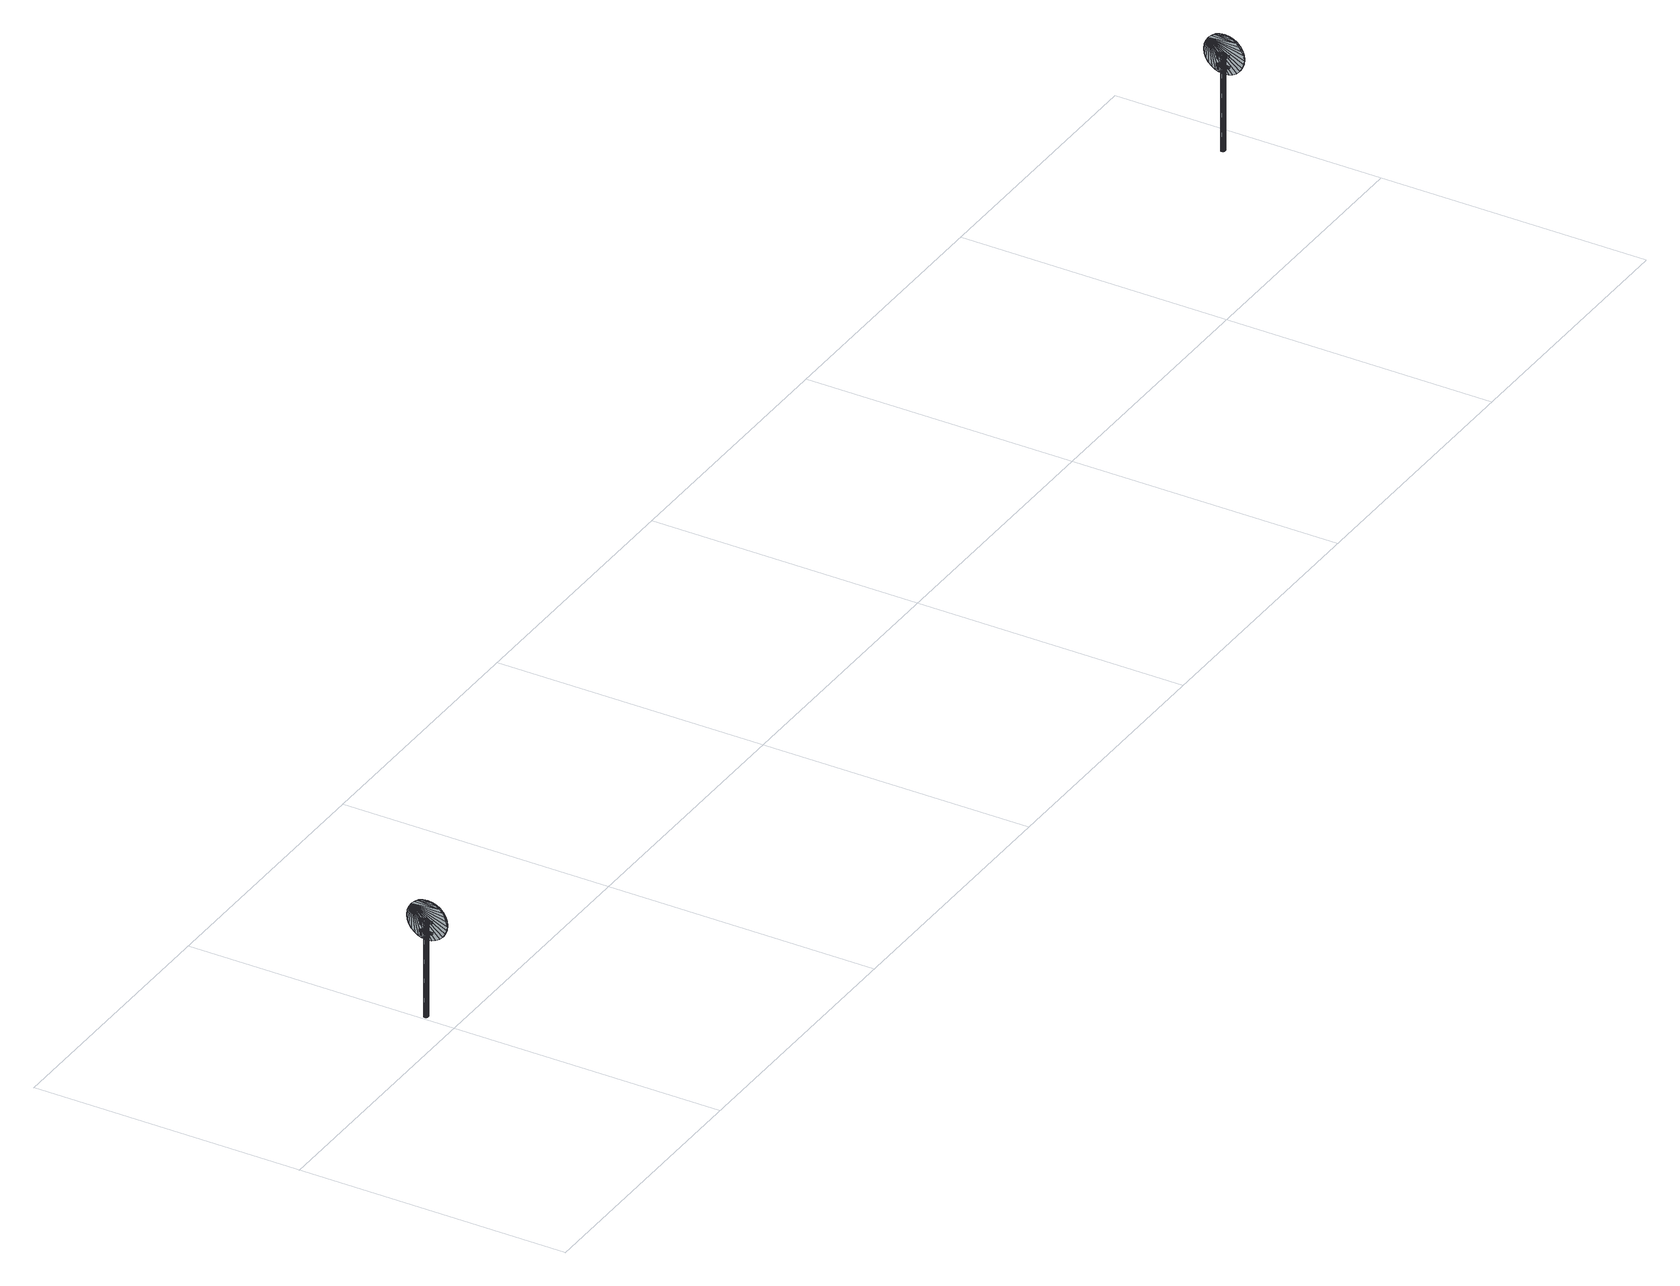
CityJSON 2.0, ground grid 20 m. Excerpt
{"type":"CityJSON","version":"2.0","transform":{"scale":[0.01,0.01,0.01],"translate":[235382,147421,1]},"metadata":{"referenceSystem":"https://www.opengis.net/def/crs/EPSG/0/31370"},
"CityObjects":{
"object1":{"type":"GenericCityObject","attributes":{"cluster":67,"mean_distance_to_centroid":0.0641,"new_centroid_x":235381.95,"new_centroid_y":147422.71,"mean_distance_to_camera":8.84,"H1":0,"H2":0,"Z_final":111.17,"cluster2":-1,"proj_x":235376.23,"proj_y":147419.39,"id_line":25244,"bearing_l":149.86,"distance":6.61,"orientation":"left","G_obj":329.86},"geometry":[{"type":"MultiSurface","lod":"2","boundaries":[[[0,1,2]],[[2,1,3]],[[3,1,4]],[[4,1,5]],[[5,1,6]],[[1,7,6]],[[1,8,7]],[[1,9,8]],[[1,10,9]],[[1,11,10]],[[1,12,11]],[[1,13,12]],[[1,14,13]],[[15,14,1]],[[16,15,1]],[[17,16,1]],[[18,17,1]],[[0,18,1]],[[19,20,0]],[[19,0,2]],[[21,19,2]],[[21,2,3]],[[21,3,22]],[[22,3,4]],[[22,4,23]],[[23,4,5]],[[23,5,24]],[[24,5,6]],[[24,6,25]],[[25,6,7]],[[25,7,26]],[[26,7,8]],[[26,8,27]],[[8,9,27]],[[27,9,28]],[[9,10,28]],[[10,29,28]],[[10,11,29]],[[11,30,29]],[[11,12,30]],[[30,12,31]],[[31,12,13]],[[31,13,32]],[[32,13,14]],[[32,14,33]],[[33,14,15]],[[33,15,34]],[[34,15,16]],[[34,16,35]],[[35,16,17]],[[36,35,17]],[[18,36,17]],[[20,36,18]],[[20,18,0]],[[37,38,20]],[[37,20,19]],[[39,37,19]],[[21,39,19]],[[39,21,40]],[[40,21,22]],[[40,22,41]],[[41,22,23]],[[41,23,42]],[[42,23,24]],[[42,24,43]],[[43,24,25]],[[43,25,44]],[[44,25,26]],[[26,45,44]],[[26,27,45]],[[27,46,45]],[[27,28,46]],[[28,47,46]],[[28,29,47]],[[47,29,48]],[[29,30,48]],[[48,30,49]],[[49,30,31]],[[49,31,50]],[[50,31,32]],[[50,32,51]],[[51,32,33]],[[51,33,52]],[[52,33,34]],[[52,34,53]],[[53,34,35]],[[54,53,35]],[[54,35,36]],[[38,54,36]],[[38,36,20]],[[55,56,38]],[[55,38,37]],[[57,55,37]],[[57,37,39]],[[57,39,58]],[[58,39,40]],[[58,40,59]],[[59,40,41]],[[59,41,60]],[[60,41,42]],[[60,42,61]],[[61,42,43]],[[61,43,62]],[[62,43,44]],[[44,63,62]],[[44,45,63]],[[45,64,63]],[[45,46,64]],[[46,65,64]],[[46,47,65]],[[47,66,65]],[[47,48,66]],[[66,48,67]],[[67,48,49]],[[67,49,68]],[[68,49,50]],[[68,50,69]],[[69,50,51]],[[69,51,70]],[[70,51,52]],[[70,52,71]],[[71,52,53]],[[72,71,53]],[[72,53,54]],[[56,72,54]],[[56,54,38]],[[73,74,56]],[[73,56,55]],[[75,73,55]],[[75,55,57]],[[75,57,76]],[[76,57,58]],[[76,58,77]],[[77,58,59]],[[77,59,78]],[[78,59,60]],[[78,60,79]],[[79,60,61]],[[79,61,80]],[[80,61,62]],[[62,81,80]],[[62,63,81]],[[63,82,81]],[[63,64,82]],[[64,83,82]],[[64,65,83]],[[65,84,83]],[[65,66,84]],[[84,66,85]],[[85,66,67]],[[85,67,86]],[[86,67,68]],[[86,68,87]],[[87,68,69]],[[87,69,88]],[[88,69,70]],[[88,70,89]],[[89,70,71]],[[90,89,71]],[[90,71,72]],[[74,90,72]],[[74,72,56]],[[91,92,74]],[[91,74,73]],[[93,91,73]],[[93,73,75]],[[93,75,94]],[[94,75,76]],[[94,76,95]],[[95,76,77]],[[95,77,96]],[[96,77,78]],[[96,78,97]],[[97,78,79]],[[97,79,98]],[[98,79,80]],[[80,99,98]],[[80,81,99]],[[81,100,99]],[[81,82,100]],[[82,101,100]],[[82,83,101]],[[83,102,101]],[[83,84,102]],[[102,84,103]],[[103,84,85]],[[103,85,104]],[[104,85,86]],[[104,86,105]],[[105,86,87]],[[105,87,106]],[[106,87,88]],[[106,88,107]],[[107,88,89]],[[108,107,89]],[[108,89,90]],[[92,108,90]],[[92,90,74]],[[92,91,109]],[[91,93,109]],[[93,94,109]],[[94,95,109]],[[95,96,109]],[[109,96,97]],[[109,97,98]],[[109,98,99]],[[109,99,100]],[[109,100,101]],[[109,101,102]],[[109,102,103]],[[109,103,104]],[[105,109,104]],[[106,109,105]],[[107,109,106]],[[108,109,107]],[[92,109,108]],[[110,111,112]],[[113,112,114]],[[115,112,113]],[[116,112,115]],[[117,112,116]],[[118,112,117]],[[119,112,118]],[[120,112,119]],[[121,112,120]],[[122,112,121]],[[122,123,112]],[[123,110,112]],[[111,124,112]],[[124,125,112]],[[125,126,112]],[[126,127,112]],[[127,128,112]],[[128,129,112]],[[129,130,112]],[[130,131,112]],[[112,131,132]],[[131,133,132]],[[131,134,133]],[[133,134,135]],[[133,135,136]],[[135,137,136]],[[133,136,138]],[[136,139,138]],[[136,137,139]],[[137,140,139]],[[137,135,140]],[[135,141,140]],[[135,134,141]],[[134,142,141]],[[134,131,142]],[[131,143,142]],[[131,130,143]],[[143,130,144]],[[144,130,129]],[[144,129,145]],[[145,129,128]],[[145,128,146]],[[146,127,147]],[[147,127,126]],[[147,126,148]],[[148,126,125]],[[148,125,149]],[[149,125,124]],[[150,149,124]],[[150,124,111]],[[151,150,111]],[[151,111,110]],[[152,151,110]],[[152,110,123]],[[146,128,127]],[[153,123,122]],[[154,153,122]],[[154,122,121]],[[155,154,121]],[[155,121,120]],[[156,155,120]],[[156,120,119]],[[157,156,119]],[[157,119,118]],[[157,118,158]],[[158,118,117]],[[158,117,159]],[[153,152,123]],[[159,117,116]],[[159,116,160]],[[160,116,115]],[[160,115,161]],[[161,115,113]],[[161,113,162]],[[162,113,114]],[[162,114,163]],[[163,114,112]],[[163,112,164]],[[164,112,132]],[[132,165,164]],[[132,133,165]],[[133,138,165]],[[138,139,140]],[[161,162,163]],[[160,161,163]],[[159,160,163]],[[158,159,163]],[[157,158,163]],[[156,157,163]],[[155,156,163]],[[154,155,163]],[[153,154,163]],[[153,163,152]],[[152,163,151]],[[151,163,150]],[[150,163,149]],[[149,163,148]],[[148,163,147]],[[147,163,146]],[[146,163,145]],[[145,163,144]],[[144,163,143]],[[143,163,142]],[[163,164,142]],[[142,164,165]],[[142,165,141]],[[165,140,141]],[[165,138,140]],[[166,167,168]],[[168,167,169]],[[170,168,169]],[[170,169,171]],[[170,171,172]],[[172,171,173]],[[172,173,174]],[[174,173,175]],[[174,175,176]],[[176,175,177]],[[176,177,178]],[[178,177,179]],[[178,179,180]],[[180,179,181]],[[180,181,182]],[[182,181,183]],[[182,183,184]],[[184,183,185]],[[184,185,186]],[[186,185,187]],[[186,187,188]],[[188,187,189]],[[188,189,190]],[[190,189,191]],[[192,190,191]],[[192,191,193]],[[194,192,193]],[[194,193,195]],[[196,194,195]],[[196,195,197]],[[198,196,197]],[[198,197,199]],[[200,198,199]],[[200,199,201]],[[202,200,201]],[[202,201,203]],[[204,202,203]],[[204,203,205]],[[206,204,205]],[[206,205,207]],[[208,206,207]],[[208,207,209]],[[210,208,209]],[[210,209,211]],[[212,210,211]],[[212,211,213]],[[214,212,213]],[[214,213,215]],[[216,214,215]],[[216,215,217]],[[216,217,218]],[[218,217,219]],[[218,219,220]],[[220,219,221]],[[220,221,222]],[[222,221,223]],[[222,223,224]],[[224,223,225]],[[224,225,226]],[[226,225,227]],[[226,227,228]],[[228,227,229]],[[228,229,230]],[[230,229,231]],[[230,231,232]],[[232,231,233]],[[232,233,234]],[[234,233,235]],[[234,235,236]],[[236,235,237]],[[238,236,237]],[[238,237,239]],[[238,239,240]],[[240,239,241]],[[241,242,240]],[[241,243,242]],[[242,243,244]],[[244,243,245]],[[244,245,246]],[[246,245,247]],[[246,247,248]],[[248,247,249]],[[248,249,250]],[[250,249,251]],[[250,251,252]],[[252,251,253]],[[252,253,254]],[[254,253,255]],[[254,255,256]],[[256,255,257]],[[256,257,258]],[[258,257,259]],[[258,259,260]],[[260,259,261]],[[260,261,262]],[[262,261,263]],[[262,263,264]],[[264,263,265]],[[264,265,266]],[[266,265,267]],[[267,268,266]],[[267,269,268]],[[269,270,268]],[[269,271,270]],[[271,272,270]],[[271,273,272]],[[273,274,272]],[[273,275,274]],[[275,276,274]],[[275,277,276]],[[277,278,276]],[[277,279,278]],[[279,280,278]],[[279,281,280]],[[281,282,280]],[[281,283,282]],[[283,284,282]],[[283,285,284]],[[285,286,284]],[[285,287,286]],[[287,288,286]],[[287,289,288]],[[288,289,290]],[[290,289,291]],[[290,291,292]],[[292,291,293]],[[292,293,294]],[[294,293,295]],[[294,295,296]],[[296,295,297]],[[296,297,298]],[[298,297,299]],[[298,299,300]],[[300,299,301]],[[300,301,302]],[[302,301,303]],[[302,303,304]],[[304,303,305]],[[304,305,306]],[[306,305,307]],[[306,307,308]],[[308,307,309]],[[308,309,310]],[[310,309,311]],[[311,166,310]],[[311,167,166]],[[169,167,311]],[[169,311,171]],[[171,311,309]],[[173,171,309]],[[173,309,307]],[[175,173,307]],[[175,307,305]],[[177,175,305]],[[177,305,303]],[[179,177,303]],[[179,303,301]],[[181,179,301]],[[181,301,299]],[[183,181,299]],[[183,299,297]],[[183,297,295]],[[185,183,295]],[[185,295,293]],[[187,185,293]],[[187,293,291]],[[189,187,291]],[[189,291,289]],[[189,289,287]],[[189,287,285]],[[191,189,285]],[[191,285,283]],[[193,191,283]],[[195,193,283]],[[195,283,281]],[[197,195,281]],[[199,197,281]],[[201,199,281]],[[201,281,279]],[[203,201,279]],[[205,203,279]],[[205,279,277]],[[205,277,207]],[[207,277,209]],[[209,277,275]],[[209,275,211]],[[211,275,273]],[[211,273,213]],[[213,273,271]],[[213,271,215]],[[215,271,269]],[[215,269,217]],[[217,269,219]],[[219,269,267]],[[219,267,221]],[[221,267,265]],[[221,265,223]],[[223,265,263]],[[223,263,225]],[[225,263,261]],[[225,261,227]],[[227,261,259]],[[227,259,229]],[[229,259,257]],[[229,257,255]],[[229,255,231]],[[231,255,253]],[[231,253,233]],[[233,253,251]],[[233,251,235]],[[251,249,235]],[[235,249,247]],[[235,247,237]],[[247,245,237]],[[237,245,243]],[[237,243,239]],[[239,243,241]],[[238,240,242]],[[168,310,166]],[[170,310,168]],[[170,308,310]],[[172,308,170]],[[172,306,308]],[[174,306,172]],[[174,304,306]],[[176,304,174]],[[176,302,304]],[[178,302,176]],[[178,300,302]],[[180,300,178]],[[180,298,300]],[[182,298,180]],[[182,296,298]],[[182,294,296]],[[184,294,182]],[[184,292,294]],[[186,292,184]],[[186,290,292]],[[188,290,186]],[[188,288,290]],[[188,286,288]],[[188,284,286]],[[190,284,188]],[[190,282,284]],[[192,282,190]],[[194,282,192]],[[194,280,282]],[[196,280,194]],[[198,280,196]],[[200,280,198]],[[200,278,280]],[[202,278,200]],[[204,278,202]],[[204,276,278]],[[204,206,276]],[[206,208,276]],[[208,274,276]],[[208,210,274]],[[210,272,274]],[[210,212,272]],[[212,270,272]],[[212,214,270]],[[214,268,270]],[[214,216,268]],[[216,218,268]],[[218,266,268]],[[218,220,266]],[[220,264,266]],[[220,222,264]],[[222,262,264]],[[222,224,262]],[[224,260,262]],[[224,226,260]],[[226,258,260]],[[226,228,258]],[[228,256,258]],[[228,254,256]],[[228,230,254]],[[230,252,254]],[[230,232,252]],[[232,250,252]],[[232,234,250]],[[250,234,248]],[[234,246,248]],[[234,236,246]],[[246,236,244]],[[236,242,244]],[[236,238,242]],[[312,313,314]],[[314,313,315]],[[316,314,315]],[[316,315,317]],[[316,317,318]],[[318,317,319]],[[318,319,320]],[[320,319,321]],[[320,321,322]],[[322,321,323]],[[322,323,324]],[[324,323,325]],[[324,325,326]],[[326,325,327]],[[326,327,328]],[[328,327,329]],[[328,329,330]],[[330,329,331]],[[330,331,332]],[[332,331,333]],[[332,333,334]],[[334,333,335]],[[334,335,336]],[[336,335,337]],[[338,336,337]],[[338,337,339]],[[340,338,339]],[[340,339,341]],[[342,340,341]],[[342,341,343]],[[344,342,343]],[[344,343,345]],[[346,344,345]],[[346,345,347]],[[348,346,347]],[[348,347,349]],[[350,348,349]],[[350,349,351]],[[352,350,351]],[[352,351,353]],[[354,352,353]],[[354,353,355]],[[356,354,355]],[[356,355,357]],[[358,356,357]],[[358,357,359]],[[360,358,359]],[[360,359,361]],[[362,360,361]],[[362,361,363]],[[362,363,364]],[[364,363,365]],[[364,365,366]],[[366,365,367]],[[366,367,368]],[[368,367,369]],[[368,369,370]],[[370,369,371]],[[370,371,372]],[[372,371,373]],[[372,373,374]],[[374,373,375]],[[374,375,376]],[[376,375,377]],[[376,377,378]],[[378,377,379]],[[378,379,380]],[[380,379,381]],[[380,381,382]],[[382,381,383]],[[384,382,383]],[[384,383,385]],[[384,385,386]],[[386,385,387]],[[387,388,386]],[[387,389,388]],[[388,389,390]],[[390,389,391]],[[390,391,392]],[[392,391,393]],[[392,393,394]],[[394,393,395]],[[394,395,396]],[[396,395,397]],[[396,397,398]],[[398,397,399]],[[398,399,400]],[[400,399,401]],[[400,401,402]],[[402,401,403]],[[402,403,404]],[[404,403,405]],[[404,405,406]],[[406,405,407]],[[406,407,408]],[[408,407,409]],[[408,409,410]],[[410,409,411]],[[410,411,412]],[[412,411,413]],[[413,414,412]],[[413,415,414]],[[415,416,414]],[[415,417,416]],[[417,418,416]],[[417,419,418]],[[419,420,418]],[[419,421,420]],[[421,422,420]],[[421,423,422]],[[423,424,422]],[[423,425,424]],[[425,426,424]],[[425,427,426]],[[427,428,426]],[[427,429,428]],[[429,430,428]],[[429,431,430]],[[431,432,430]],[[431,433,432]],[[433,434,432]],[[433,435,434]],[[434,435,436]],[[436,435,437]],[[436,437,438]],[[438,437,439]],[[438,439,440]],[[440,439,441]],[[440,441,442]],[[442,441,443]],[[442,443,444]],[[444,443,445]],[[444,445,446]],[[446,445,447]],[[446,447,448]],[[448,447,449]],[[448,449,450]],[[450,449,451]],[[450,451,452]],[[452,451,453]],[[452,453,454]],[[454,453,455]],[[454,455,456]],[[456,455,457]],[[456,457,458]],[[458,457,459]],[[459,312,458]],[[459,313,312]],[[315,313,459]],[[315,459,317]],[[317,459,457]],[[319,317,457]],[[319,457,455]],[[321,319,455]],[[321,455,453]],[[323,321,453]],[[323,453,451]],[[325,323,451]],[[325,451,449]],[[327,325,449]],[[327,449,447]],[[329,327,447]],[[329,447,445]],[[329,445,443]],[[331,329,443]],[[331,443,441]],[[333,331,441]],[[333,441,439]],[[333,439,437]],[[335,333,437]],[[335,437,435]],[[335,435,433]],[[335,433,431]],[[337,335,431]],[[337,431,429]],[[339,337,429]],[[341,339,429]],[[341,429,427]],[[343,341,427]],[[345,343,427]],[[347,345,427]],[[347,427,425]],[[349,347,425]],[[351,349,425]],[[351,425,423]],[[351,423,353]],[[353,423,355]],[[355,423,421]],[[355,421,357]],[[357,421,419]],[[357,419,359]],[[359,419,417]],[[359,417,361]],[[361,417,415]],[[361,415,363]],[[363,415,365]],[[365,415,413]],[[365,413,367]],[[367,413,411]],[[367,411,369]],[[369,411,409]],[[369,409,371]],[[371,409,407]],[[371,407,373]],[[373,407,405]],[[373,405,375]],[[375,405,403]],[[375,403,401]],[[375,401,377]],[[377,401,399]],[[377,399,379]],[[379,399,397]],[[379,397,381]],[[397,395,381]],[[381,395,393]],[[381,393,383]],[[393,391,383]],[[383,391,389]],[[383,389,385]],[[385,389,387]],[[384,386,388]],[[314,458,312]],[[316,458,314]],[[316,456,458]],[[318,456,316]],[[318,454,456]],[[320,454,318]],[[320,452,454]],[[322,452,320]],[[322,450,452]],[[324,450,322]],[[324,448,450]],[[326,448,324]],[[326,446,448]],[[328,446,326]],[[328,444,446]],[[328,442,444]],[[330,442,328]],[[330,440,442]],[[332,440,330]],[[332,438,440]],[[332,436,438]],[[334,436,332]],[[334,434,436]],[[334,432,434]],[[334,430,432]],[[336,430,334]],[[336,428,430]],[[338,428,336]],[[340,428,338]],[[340,426,428]],[[342,426,340]],[[344,426,342]],[[346,426,344]],[[346,424,426]],[[348,424,346]],[[350,424,348]],[[350,422,424]],[[350,352,422]],[[352,354,422]],[[354,420,422]],[[354,356,420]],[[356,418,420]],[[356,358,418]],[[358,416,418]],[[358,360,416]],[[360,414,416]],[[360,362,414]],[[362,364,414]],[[364,412,414]],[[364,366,412]],[[366,410,412]],[[366,368,410]],[[368,408,410]],[[368,370,408]],[[370,406,408]],[[370,372,406]],[[372,404,406]],[[372,374,404]],[[374,402,404]],[[374,400,402]],[[374,376,400]],[[376,398,400]],[[376,378,398]],[[378,396,398]],[[378,380,396]],[[396,380,394]],[[380,392,394]],[[380,382,392]],[[392,382,390]],[[382,388,390]],[[382,384,388]]]}]},
"object2":{"type":"GenericCityObject","attributes":{"cluster":73,"mean_distance_to_centroid":0.148,"new_centroid_x":235499.34,"new_centroid_y":147430.95,"mean_distance_to_camera":6.89,"H1":0,"H2":0,"Z_final":109.83,"cluster2":-1,"proj_x":235503,"proj_y":147431.5,"id_line":52564,"bearing_l":171.56,"distance":3.69,"orientation":"right","G_obj":171.56},"geometry":[{"type":"MultiSurface","lod":"2","boundaries":[[[460,461,462]],[[462,461,463]],[[463,461,464]],[[464,461,465]],[[465,461,466]],[[461,467,466]],[[461,468,467]],[[461,469,468]],[[461,470,469]],[[461,471,470]],[[461,472,471]],[[461,473,472]],[[461,474,473]],[[475,474,461]],[[476,475,461]],[[477,476,461]],[[478,477,461]],[[460,478,461]],[[479,480,460]],[[479,460,462]],[[481,479,462]],[[481,462,463]],[[481,463,482]],[[482,463,464]],[[482,464,483]],[[483,464,465]],[[483,465,484]],[[484,465,466]],[[484,466,485]],[[485,466,467]],[[485,467,486]],[[486,467,468]],[[486,468,487]],[[468,469,487]],[[487,469,488]],[[469,470,488]],[[470,489,488]],[[470,471,489]],[[471,490,489]],[[471,472,490]],[[490,472,491]],[[491,472,473]],[[491,473,492]],[[492,473,474]],[[492,474,493]],[[493,474,475]],[[493,475,494]],[[494,475,476]],[[494,476,495]],[[495,476,477]],[[496,495,477]],[[478,496,477]],[[480,496,478]],[[480,478,460]],[[497,498,480]],[[497,480,479]],[[499,497,479]],[[481,499,479]],[[499,481,500]],[[500,481,482]],[[500,482,501]],[[501,482,483]],[[501,483,502]],[[502,483,484]],[[502,484,503]],[[503,484,485]],[[503,485,504]],[[504,485,486]],[[486,505,504]],[[486,487,505]],[[487,506,505]],[[487,488,506]],[[488,507,506]],[[488,489,507]],[[507,489,508]],[[489,490,508]],[[508,490,509]],[[509,490,491]],[[509,491,510]],[[510,491,492]],[[510,492,511]],[[511,492,493]],[[511,493,512]],[[512,493,494]],[[512,494,513]],[[513,494,495]],[[514,513,495]],[[514,495,496]],[[498,514,496]],[[498,496,480]],[[515,516,498]],[[515,498,497]],[[517,515,497]],[[517,497,499]],[[517,499,518]],[[518,499,500]],[[518,500,519]],[[519,500,501]],[[519,501,520]],[[520,501,502]],[[520,502,521]],[[521,502,503]],[[521,503,522]],[[522,503,504]],[[504,523,522]],[[504,505,523]],[[505,524,523]],[[505,506,524]],[[506,525,524]],[[506,507,525]],[[507,526,525]],[[507,508,526]],[[526,508,527]],[[527,508,509]],[[527,509,528]],[[528,509,510]],[[528,510,529]],[[529,510,511]],[[529,511,530]],[[530,511,512]],[[530,512,531]],[[531,512,513]],[[532,531,513]],[[532,513,514]],[[516,532,514]],[[516,514,498]],[[533,534,516]],[[533,516,515]],[[535,533,515]],[[535,515,517]],[[535,517,536]],[[536,517,518]],[[536,518,537]],[[537,518,519]],[[537,519,538]],[[538,519,520]],[[538,520,539]],[[539,520,521]],[[539,521,540]],[[540,521,522]],[[522,541,540]],[[522,523,541]],[[523,542,541]],[[523,524,542]],[[524,543,542]],[[524,525,543]],[[525,544,543]],[[525,526,544]],[[544,526,545]],[[545,526,527]],[[545,527,546]],[[546,527,528]],[[546,528,547]],[[547,528,529]],[[547,529,548]],[[548,529,530]],[[548,530,549]],[[549,530,531]],[[550,549,531]],[[550,531,532]],[[534,550,532]],[[534,532,516]],[[551,552,534]],[[551,534,533]],[[553,551,533]],[[553,533,535]],[[553,535,554]],[[554,535,536]],[[554,536,555]],[[555,536,537]],[[555,537,556]],[[556,537,538]],[[556,538,557]],[[557,538,539]],[[557,539,558]],[[558,539,540]],[[540,559,558]],[[540,541,559]],[[541,560,559]],[[541,542,560]],[[542,561,560]],[[542,543,561]],[[543,562,561]],[[543,544,562]],[[562,544,563]],[[563,544,545]],[[563,545,564]],[[564,545,546]],[[564,546,565]],[[565,546,547]],[[565,547,566]],[[566,547,548]],[[566,548,567]],[[567,548,549]],[[568,567,549]],[[568,549,550]],[[552,568,550]],[[552,550,534]],[[552,551,569]],[[551,553,569]],[[553,554,569]],[[554,555,569]],[[555,556,569]],[[569,556,557]],[[569,557,558]],[[569,558,559]],[[569,559,560]],[[569,560,561]],[[569,561,562]],[[569,562,563]],[[569,563,564]],[[565,569,564]],[[566,569,565]],[[567,569,566]],[[568,569,567]],[[552,569,568]],[[570,571,572]],[[573,572,574]],[[575,572,573]],[[576,572,575]],[[577,572,576]],[[578,572,577]],[[579,572,578]],[[580,572,579]],[[581,572,580]],[[582,572,581]],[[582,583,572]],[[583,570,572]],[[571,584,572]],[[584,585,572]],[[585,586,572]],[[586,587,572]],[[587,588,572]],[[588,589,572]],[[589,590,572]],[[590,591,572]],[[572,591,592]],[[591,593,592]],[[591,594,593]],[[593,594,595]],[[593,595,596]],[[595,597,596]],[[593,596,598]],[[596,599,598]],[[596,597,599]],[[597,600,599]],[[597,595,600]],[[595,601,600]],[[595,594,601]],[[594,602,601]],[[594,591,602]],[[591,603,602]],[[591,590,603]],[[603,590,604]],[[604,590,589]],[[604,589,605]],[[605,589,588]],[[605,588,606]],[[606,587,607]],[[607,587,586]],[[607,586,608]],[[608,586,585]],[[608,585,609]],[[609,585,584]],[[610,609,584]],[[610,584,571]],[[611,610,571]],[[611,571,570]],[[612,611,570]],[[612,570,583]],[[606,588,587]],[[613,583,582]],[[614,613,582]],[[614,582,581]],[[615,614,581]],[[615,581,580]],[[616,615,580]],[[616,580,579]],[[617,616,579]],[[617,579,578]],[[617,578,618]],[[618,578,577]],[[618,577,619]],[[613,612,583]],[[619,577,576]],[[619,576,620]],[[620,576,575]],[[620,575,621]],[[621,575,573]],[[621,573,622]],[[622,573,574]],[[622,574,623]],[[623,574,572]],[[623,572,624]],[[624,572,592]],[[592,625,624]],[[592,593,625]],[[593,598,625]],[[598,599,600]],[[621,622,623]],[[620,621,623]],[[619,620,623]],[[618,619,623]],[[617,618,623]],[[616,617,623]],[[615,616,623]],[[614,615,623]],[[613,614,623]],[[613,623,612]],[[612,623,611]],[[611,623,610]],[[610,623,609]],[[609,623,608]],[[608,623,607]],[[607,623,606]],[[606,623,605]],[[605,623,604]],[[604,623,603]],[[603,623,602]],[[623,624,602]],[[602,624,625]],[[602,625,601]],[[625,600,601]],[[625,598,600]],[[626,627,628]],[[628,627,629]],[[630,628,629]],[[630,629,631]],[[630,631,632]],[[632,631,633]],[[632,633,634]],[[634,633,635]],[[634,635,636]],[[636,635,637]],[[636,637,638]],[[638,637,639]],[[638,639,640]],[[640,639,641]],[[640,641,642]],[[642,641,643]],[[642,643,644]],[[644,643,645]],[[644,645,646]],[[646,645,647]],[[646,647,648]],[[648,647,649]],[[648,649,650]],[[650,649,651]],[[652,650,651]],[[652,651,653]],[[654,652,653]],[[654,653,655]],[[656,654,655]],[[656,655,657]],[[658,656,657]],[[658,657,659]],[[660,658,659]],[[660,659,661]],[[662,660,661]],[[662,661,663]],[[664,662,663]],[[664,663,665]],[[666,664,665]],[[666,665,667]],[[668,666,667]],[[668,667,669]],[[670,668,669]],[[670,669,671]],[[672,670,671]],[[672,671,673]],[[674,672,673]],[[674,673,675]],[[676,674,675]],[[676,675,677]],[[676,677,678]],[[678,677,679]],[[678,679,680]],[[680,679,681]],[[680,681,682]],[[682,681,683]],[[682,683,684]],[[684,683,685]],[[684,685,686]],[[686,685,687]],[[686,687,688]],[[688,687,689]],[[688,689,690]],[[690,689,691]],[[690,691,692]],[[692,691,693]],[[692,693,694]],[[694,693,695]],[[694,695,696]],[[696,695,697]],[[698,696,697]],[[698,697,699]],[[698,699,700]],[[700,699,701]],[[701,702,700]],[[701,703,702]],[[702,703,704]],[[704,703,705]],[[704,705,706]],[[706,705,707]],[[706,707,708]],[[708,707,709]],[[708,709,710]],[[710,709,711]],[[710,711,712]],[[712,711,713]],[[712,713,714]],[[714,713,715]],[[714,715,716]],[[716,715,717]],[[716,717,718]],[[718,717,719]],[[718,719,720]],[[720,719,721]],[[720,721,722]],[[722,721,723]],[[722,723,724]],[[724,723,725]],[[724,725,726]],[[726,725,727]],[[727,728,726]],[[727,729,728]],[[729,730,728]],[[729,731,730]],[[731,732,730]],[[731,733,732]],[[733,734,732]],[[733,735,734]],[[735,736,734]],[[735,737,736]],[[737,738,736]],[[737,739,738]],[[739,740,738]],[[739,741,740]],[[741,742,740]],[[741,743,742]],[[743,744,742]],[[743,745,744]],[[745,746,744]],[[745,747,746]],[[747,748,746]],[[747,749,748]],[[748,749,750]],[[750,749,751]],[[750,751,752]],[[752,751,753]],[[752,753,754]],[[754,753,755]],[[754,755,756]],[[756,755,757]],[[756,757,758]],[[758,757,759]],[[758,759,760]],[[760,759,761]],[[760,761,762]],[[762,761,763]],[[762,763,764]],[[764,763,765]],[[764,765,766]],[[766,765,767]],[[766,767,768]],[[768,767,769]],[[768,769,770]],[[770,769,771]],[[770,771,772]],[[772,771,773]],[[773,626,772]],[[773,627,626]],[[629,627,773]],[[629,773,631]],[[631,773,771]],[[633,631,771]],[[633,771,769]],[[635,633,769]],[[635,769,767]],[[637,635,767]],[[637,767,765]],[[639,637,765]],[[639,765,763]],[[641,639,763]],[[641,763,761]],[[643,641,761]],[[643,761,759]],[[643,759,757]],[[645,643,757]],[[645,757,755]],[[647,645,755]],[[647,755,753]],[[647,753,751]],[[649,647,751]],[[649,751,749]],[[649,749,747]],[[649,747,745]],[[651,649,745]],[[651,745,743]],[[653,651,743]],[[655,653,743]],[[655,743,741]],[[657,655,741]],[[659,657,741]],[[661,659,741]],[[661,741,739]],[[663,661,739]],[[665,663,739]],[[665,739,737]],[[665,737,667]],[[667,737,669]],[[669,737,735]],[[669,735,671]],[[671,735,733]],[[671,733,673]],[[673,733,731]],[[673,731,675]],[[675,731,729]],[[675,729,677]],[[677,729,679]],[[679,729,727]],[[679,727,681]],[[681,727,725]],[[681,725,683]],[[683,725,723]],[[683,723,685]],[[685,723,721]],[[685,721,687]],[[687,721,719]],[[687,719,689]],[[689,719,717]],[[689,717,715]],[[689,715,691]],[[691,715,713]],[[691,713,693]],[[693,713,711]],[[693,711,695]],[[711,709,695]],[[695,709,707]],[[695,707,697]],[[707,705,697]],[[697,705,703]],[[697,703,699]],[[699,703,701]],[[698,700,702]],[[628,772,626]],[[630,772,628]],[[630,770,772]],[[632,770,630]],[[632,768,770]],[[634,768,632]],[[634,766,768]],[[636,766,634]],[[636,764,766]],[[638,764,636]],[[638,762,764]],[[640,762,638]],[[640,760,762]],[[642,760,640]],[[642,758,760]],[[642,756,758]],[[644,756,642]],[[644,754,756]],[[646,754,644]],[[646,752,754]],[[646,750,752]],[[648,750,646]],[[648,748,750]],[[648,746,748]],[[648,744,746]],[[650,744,648]],[[650,742,744]],[[652,742,650]],[[654,742,652]],[[654,740,742]],[[656,740,654]],[[658,740,656]],[[660,740,658]],[[660,738,740]],[[662,738,660]],[[664,738,662]],[[664,736,738]],[[664,666,736]],[[666,668,736]],[[668,734,736]],[[668,670,734]],[[670,732,734]],[[670,672,732]],[[672,730,732]],[[672,674,730]],[[674,728,730]],[[674,676,728]],[[676,678,728]],[[678,726,728]],[[678,680,726]],[[680,724,726]],[[680,682,724]],[[682,722,724]],[[682,684,722]],[[684,720,722]],[[684,686,720]],[[686,718,720]],[[686,688,718]],[[688,716,718]],[[688,714,716]],[[688,690,714]],[[690,712,714]],[[690,692,712]],[[692,710,712]],[[692,694,710]],[[710,694,708]],[[694,706,708]],[[694,696,706]],[[706,696,704]],[[696,702,704]],[[696,698,702]],[[774,775,776]],[[776,775,777]],[[778,776,777]],[[778,777,779]],[[778,779,780]],[[780,779,781]],[[780,781,782]],[[782,781,783]],[[782,783,784]],[[784,783,785]],[[784,785,786]],[[786,785,787]],[[786,787,788]],[[788,787,789]],[[788,789,790]],[[790,789,791]],[[790,791,792]],[[792,791,793]],[[792,793,794]],[[794,793,795]],[[794,795,796]],[[796,795,797]],[[796,797,798]],[[798,797,799]],[[800,798,799]],[[800,799,801]],[[802,800,801]],[[802,801,803]],[[804,802,803]],[[804,803,805]],[[806,804,805]],[[806,805,807]],[[808,806,807]],[[808,807,809]],[[810,808,809]],[[810,809,811]],[[812,810,811]],[[812,811,813]],[[814,812,813]],[[814,813,815]],[[816,814,815]],[[816,815,817]],[[818,816,817]],[[818,817,819]],[[820,818,819]],[[820,819,821]],[[822,820,821]],[[822,821,823]],[[824,822,823]],[[824,823,825]],[[824,825,826]],[[826,825,827]],[[826,827,828]],[[828,827,829]],[[828,829,830]],[[830,829,831]],[[830,831,832]],[[832,831,833]],[[832,833,834]],[[834,833,835]],[[834,835,836]],[[836,835,837]],[[836,837,838]],[[838,837,839]],[[838,839,840]],[[840,839,841]],[[840,841,842]],[[842,841,843]],[[842,843,844]],[[844,843,845]],[[846,844,845]],[[846,845,847]],[[846,847,848]],[[848,847,849]],[[849,850,848]],[[849,851,850]],[[850,851,852]],[[852,851,853]],[[852,853,854]],[[854,853,855]],[[854,855,856]],[[856,855,857]],[[856,857,858]],[[858,857,859]],[[858,859,860]],[[860,859,861]],[[860,861,862]],[[862,861,863]],[[862,863,864]],[[864,863,865]],[[864,865,866]],[[866,865,867]],[[866,867,868]],[[868,867,869]],[[868,869,870]],[[870,869,871]],[[870,871,872]],[[872,871,873]],[[872,873,874]],[[874,873,875]],[[875,876,874]],[[875,877,876]],[[877,878,876]],[[877,879,878]],[[879,880,878]],[[879,881,880]],[[881,882,880]],[[881,883,882]],[[883,884,882]],[[883,885,884]],[[885,886,884]],[[885,887,886]],[[887,888,886]],[[887,889,888]],[[889,890,888]],[[889,891,890]],[[891,892,890]],[[891,893,892]],[[893,894,892]],[[893,895,894]],[[895,896,894]],[[895,897,896]],[[896,897,898]],[[898,897,899]],[[898,899,900]],[[900,899,901]],[[900,901,902]],[[902,901,903]],[[902,903,904]],[[904,903,905]],[[904,905,906]],[[906,905,907]],[[906,907,908]],[[908,907,909]],[[908,909,910]],[[910,909,911]],[[910,911,912]],[[912,911,913]],[[912,913,914]],[[914,913,915]],[[914,915,916]],[[916,915,917]],[[916,917,918]],[[918,917,919]],[[918,919,920]],[[920,919,921]],[[921,774,920]],[[921,775,774]],[[777,775,921]],[[777,921,779]],[[779,921,919]],[[781,779,919]],[[781,919,917]],[[783,781,917]],[[783,917,915]],[[785,783,915]],[[785,915,913]],[[787,785,913]],[[787,913,911]],[[789,787,911]],[[789,911,909]],[[791,789,909]],[[791,909,907]],[[791,907,905]],[[793,791,905]],[[793,905,903]],[[795,793,903]],[[795,903,901]],[[795,901,899]],[[797,795,899]],[[797,899,897]],[[797,897,895]],[[797,895,893]],[[799,797,893]],[[799,893,891]],[[801,799,891]],[[803,801,891]],[[803,891,889]],[[805,803,889]],[[807,805,889]],[[809,807,889]],[[809,889,887]],[[811,809,887]],[[813,811,887]],[[813,887,885]],[[813,885,815]],[[815,885,817]],[[817,885,883]],[[817,883,819]],[[819,883,881]],[[819,881,821]],[[821,881,879]],[[821,879,823]],[[823,879,877]],[[823,877,825]],[[825,877,827]],[[827,877,875]],[[827,875,829]],[[829,875,873]],[[829,873,831]],[[831,873,871]],[[831,871,833]],[[833,871,869]],[[833,869,835]],[[835,869,867]],[[835,867,837]],[[837,867,865]],[[837,865,863]],[[837,863,839]],[[839,863,861]],[[839,861,841]],[[841,861,859]],[[841,859,843]],[[859,857,843]],[[843,857,855]],[[843,855,845]],[[855,853,845]],[[845,853,851]],[[845,851,847]],[[847,851,849]],[[846,848,850]],[[776,920,774]],[[778,920,776]],[[778,918,920]],[[780,918,778]],[[780,916,918]],[[782,916,780]],[[782,914,916]],[[784,914,782]],[[784,912,914]],[[786,912,784]],[[786,910,912]],[[788,910,786]],[[788,908,910]],[[790,908,788]],[[790,906,908]],[[790,904,906]],[[792,904,790]],[[792,902,904]],[[794,902,792]],[[794,900,902]],[[794,898,900]],[[796,898,794]],[[796,896,898]],[[796,894,896]],[[796,892,894]],[[798,892,796]],[[798,890,892]],[[800,890,798]],[[802,890,800]],[[802,888,890]],[[804,888,802]],[[806,888,804]],[[808,888,806]],[[808,886,888]],[[810,886,808]],[[812,886,810]],[[812,884,886]],[[812,814,884]],[[814,816,884]],[[816,882,884]],[[816,818,882]],[[818,880,882]],[[818,820,880]],[[820,878,880]],[[820,822,878]],[[822,876,878]],[[822,824,876]],[[824,826,876]],[[826,874,876]],[[826,828,874]],[[828,872,874]],[[828,830,872]],[[830,870,872]],[[830,832,870]],[[832,868,870]],[[832,834,868]],[[834,866,868]],[[834,836,866]],[[836,864,866]],[[836,862,864]],[[836,838,862]],[[838,860,862]],[[838,840,860]],[[840,858,860]],[[840,842,858]],[[858,842,856]],[[842,854,856]],[[842,844,854]],[[854,844,852]],[[844,850,852]],[[844,846,850]]]}]}
},
"vertices":[
[40,249,1],[40,232,1],[35,248,1],[30,245,1],[26,240,1],[24,235,1],[24,229,1],[26,223,1],[30,219,1],[35,216,1],[40,215,1],[46,216,1],[51,219,1],[55,223,1],[57,229,1],[57,235,1],[55,240,1],[51,245,1],[46,248,1],[35,248,150],[40,249,150],[30,245,150],[26,240,150],[24,235,150],[24,229,150],[26,223,150],[30,219,150],[35,216,150],[40,215,150],[46,216,150],[51,219,150],[55,223,150],[57,229,150],[57,235,150],[55,240,150],[51,245,150],[46,248,150],[35,248,299],[40,249,299],[30,245,299],[26,240,299],[24,235,299],[24,229,299],[26,223,299],[30,219,299],[35,216,299],[40,215,299],[46,216,299],[51,219,299],[55,223,299],[57,229,299],[57,235,299],[55,240,299],[51,245,299],[46,248,299],[35,248,448],[40,249,448],[30,245,448],[26,240,448],[24,235,448],[24,229,448],[26,223,448],[30,219,448],[35,216,448],[40,215,448],[46,216,448],[51,219,448],[55,223,448],[57,229,448],[57,235,448],[55,240,448],[51,245,448],[46,248,448],[35,248,597],[40,249,597],[30,245,597],[26,240,597],[24,235,597],[24,229,597],[26,223,597],[30,219,597],[35,216,597],[40,215,597],[46,216,597],[51,219,597],[55,223,597],[57,229,597],[57,235,597],[55,240,597],[51,245,597],[46,248,597],[35,248,746],[40,249,746],[30,245,746],[26,240,746],[24,235,746],[24,229,746],[26,223,746],[30,219,746],[35,216,746],[40,215,746],[46,216,746],[51,219,746],[55,223,746],[57,229,746],[57,235,746],[55,240,746],[51,245,746],[46,248,746],[40,232,746],[58,169,593],[58,141,610],[53,353,822],[54,382,763],[54,371,794],[55,386,728],[56,382,694],[56,371,662],[57,353,634],[57,329,610],[58,301,593],[58,270,581],[58,235,577],[58,200,581],[58,117,634],[57,99,662],[57,88,694],[56,84,728],[55,88,763],[55,99,794],[54,117,822],[54,141,846],[53,329,846],[53,301,864],[53,169,864],[53,200,875],[53,270,875],[53,235,879],[63,270,875],[63,235,879],[63,200,875],[64,169,864],[64,141,846],[65,117,823],[65,99,795],[66,88,763],[66,84,728],[67,88,694],[68,99,662],[68,117,634],[68,141,611],[69,169,593],[69,200,581],[69,235,577],[68,270,581],[68,301,593],[68,329,611],[67,353,634],[67,371,662],[66,382,694],[65,386,728],[65,382,763],[64,371,795],[64,353,823],[64,329,846],[63,301,864],[62,287,652],[62,287,632],[45,287,652],[45,287,632],[45,277,652],[45,277,632],[34,273,652],[34,273,632],[32,272,652],[32,272,632],[31,272,652],[31,272,632],[29,271,652],[29,271,632],[27,270,652],[27,270,632],[26,269,652],[26,269,632],[24,268,652],[24,268,632],[23,267,652],[23,267,632],[18,263,652],[18,263,632],[16,262,652],[16,262,632],[15,260,652],[15,260,632],[14,259,652],[14,259,632],[13,257,652],[13,257,632],[13,256,652],[13,256,632],[12,254,652],[12,254,632],[12,252,652],[12,252,632],[13,235,652],[13,235,632],[14,225,652],[14,225,632],[14,223,652],[14,223,632],[15,220,652],[15,220,632],[16,218,652],[16,218,632],[18,216,652],[18,216,632],[19,214,652],[19,214,632],[21,212,652],[21,212,632],[23,211,652],[23,211,632],[26,210,652],[26,210,632],[28,208,652],[28,208,632],[30,208,652],[30,208,632],[33,207,652],[33,207,632],[36,206,652],[36,206,632],[38,206,652],[38,206,632],[41,206,652],[41,206,632],[47,206,652],[47,206,632],[48,193,652],[48,193,632],[62,193,652],[62,193,632],[62,208,652],[62,208,632],[52,215,652],[52,215,632],[44,215,652],[44,215,632],[42,215,652],[42,215,632],[40,215,652],[40,215,632],[39,215,652],[39,215,632],[37,215,652],[37,215,632],[35,215,652],[35,215,632],[34,216,652],[34,216,632],[32,216,652],[32,216,632],[30,217,652],[30,217,632],[29,218,652],[29,218,632],[28,219,652],[28,219,632],[27,220,652],[27,220,632],[26,221,652],[26,221,632],[26,222,652],[26,222,632],[25,224,652],[25,224,632],[24,234,652],[24,234,632],[25,252,652],[25,252,632],[25,253,652],[25,253,632],[25,254,652],[25,254,632],[25,255,652],[25,255,632],[26,256,652],[26,256,632],[27,257,652],[27,257,632],[28,258,652],[28,258,632],[29,259,652],[29,259,632],[30,259,652],[30,259,632],[31,260,652],[31,260,632],[32,260,652],[32,260,632],[33,261,652],[33,261,632],[34,261,652],[34,261,632],[36,261,652],[36,261,632],[37,262,652],[37,262,632],[47,264,652],[47,264,632],[59,270,652],[59,270,632],[58,287,737],[58,287,717],[41,287,737],[41,287,717],[41,277,737],[41,277,717],[30,273,737],[30,273,717],[28,272,737],[28,272,717],[27,272,737],[27,272,717],[25,271,737],[25,271,717],[23,270,737],[23,270,717],[22,269,737],[22,269,717],[20,268,737],[20,268,717],[19,267,737],[19,267,717],[14,263,737],[14,263,717],[12,262,737],[12,262,717],[11,260,737],[11,260,717],[10,259,737],[10,259,717],[9,257,737],[9,257,717],[9,256,737],[9,256,717],[8,254,737],[8,254,717],[8,252,737],[8,252,717],[9,235,737],[9,235,717],[10,225,737],[10,225,717],[10,223,737],[10,223,717],[11,220,737],[11,220,717],[12,218,737],[12,218,717],[14,216,737],[14,216,717],[15,214,737],[15,214,717],[17,212,737],[17,212,717],[19,211,737],[19,211,717],[22,210,737],[22,210,717],[24,208,737],[24,208,717],[26,208,737],[26,208,717],[29,207,737],[29,207,717],[32,206,737],[32,206,717],[34,206,737],[34,206,717],[37,206,737],[37,206,717],[43,206,737],[43,206,717],[44,193,737],[44,193,717],[58,193,737],[58,193,717],[58,208,737],[58,208,717],[48,215,737],[48,215,717],[40,215,737],[40,215,717],[38,215,737],[38,215,717],[36,215,737],[36,215,717],[35,215,737],[35,215,717],[33,215,737],[33,215,717],[31,215,737],[31,215,717],[30,216,737],[30,216,717],[28,216,737],[28,216,717],[26,217,737],[26,217,717],[25,218,737],[25,218,717],[24,219,737],[24,219,717],[23,220,737],[23,220,717],[22,221,737],[22,221,717],[22,222,737],[22,222,717],[21,224,737],[21,224,717],[20,234,737],[20,234,717],[21,252,737],[21,252,717],[21,253,737],[21,253,717],[21,254,737],[21,254,717],[21,255,737],[21,255,717],[22,256,737],[22,256,717],[23,257,737],[23,257,717],[24,258,737],[24,258,717],[24,259,737],[24,259,717],[25,259,737],[25,259,717],[26,259,737],[26,259,717],[27,260,737],[27,260,717],[28,260,737],[28,260,717],[29,261,737],[29,261,717],[30,261,737],[30,261,717],[31,261,737],[31,261,717],[33,262,737],[33,262,717],[43,264,737],[43,264,717],[55,270,737],[55,270,717],
[11780,1073,1],[11780,1056,1],[11774,1072,1],[11769,1069,1],[11765,1064,1],[11763,1059,1],[11763,1053,1],[11765,1047,1],[11769,1043,1],[11774,1040,1],[11780,1039,1],[11785,1040,1],[11790,1043,1],[11794,1047,1],[11796,1053,1],[11796,1059,1],[11794,1064,1],[11790,1069,1],[11785,1072,1],[11774,1072,150],[11780,1073,150],[11769,1069,150],[11765,1064,150],[11763,1059,150],[11763,1053,150],[11765,1047,150],[11769,1043,150],[11774,1040,150],[11780,1039,150],[11785,1040,150],[11790,1043,150],[11794,1047,150],[11796,1053,150],[11796,1059,150],[11794,1064,150],[11790,1069,150],[11785,1072,150],[11774,1072,299],[11780,1073,299],[11769,1069,299],[11765,1064,299],[11763,1059,299],[11763,1053,299],[11765,1047,299],[11769,1043,299],[11774,1040,299],[11780,1039,299],[11785,1040,299],[11790,1043,299],[11794,1047,299],[11796,1053,299],[11796,1059,299],[11794,1064,299],[11790,1069,299],[11785,1072,299],[11774,1072,448],[11780,1073,448],[11769,1069,448],[11765,1064,448],[11763,1059,448],[11763,1053,448],[11765,1047,448],[11769,1043,448],[11774,1040,448],[11780,1039,448],[11785,1040,448],[11790,1043,448],[11794,1047,448],[11796,1053,448],[11796,1059,448],[11794,1064,448],[11790,1069,448],[11785,1072,448],[11774,1072,597],[11780,1073,597],[11769,1069,597],[11765,1064,597],[11763,1059,597],[11763,1053,597],[11765,1047,597],[11769,1043,597],[11774,1040,597],[11780,1039,597],[11785,1040,597],[11790,1043,597],[11794,1047,597],[11796,1053,597],[11796,1059,597],[11794,1064,597],[11790,1069,597],[11785,1072,597],[11774,1072,746],[11780,1073,746],[11769,1069,746],[11765,1064,746],[11763,1059,746],[11763,1053,746],[11765,1047,746],[11769,1043,746],[11774,1040,746],[11780,1039,746],[11785,1040,746],[11790,1043,746],[11794,1047,746],[11796,1053,746],[11796,1059,746],[11794,1064,746],[11790,1069,746],[11785,1072,746],[11780,1056,746],[11797,993,593],[11797,965,610],[11793,1177,822],[11794,1206,763],[11793,1194,794],[11794,1210,728],[11795,1206,694],[11795,1195,662],[11796,1177,634],[11796,1153,610],[11797,1125,593],[11797,1094,581],[11797,1059,577],[11797,1024,581],[11797,941,634],[11796,923,662],[11796,912,694],[11795,908,728],[11795,912,763],[11794,923,794],[11793,941,822],[11793,965,846],[11792,1153,846],[11792,1125,864],[11793,993,864],[11792,1024,875],[11792,1093,875],[11792,1059,879],[11802,1094,875],[11802,1059,879],[11803,1024,875],[11803,993,864],[11803,965,846],[11804,941,823],[11804,923,795],[11805,912,763],[11806,908,728],[11806,912,694],[11807,923,662],[11807,941,634],[11808,965,611],[11808,993,593],[11808,1024,581],[11808,1059,577],[11808,1094,581],[11807,1125,593],[11807,1153,611],[11806,1177,634],[11806,1195,662],[11805,1206,694],[11805,1210,728],[11804,1206,763],[11803,1195,795],[11803,1177,823],[11803,1153,846],[11803,1125,864],[11801,1111,652],[11801,1111,632],[11784,1111,652],[11784,1111,632],[11784,1101,652],[11784,1101,632],[11773,1097,652],[11773,1097,632],[11772,1096,652],[11772,1096,632],[11770,1095,652],[11770,1095,632],[11768,1095,652],[11768,1095,632],[11767,1094,652],[11767,1094,632],[11765,1093,652],[11765,1093,632],[11763,1092,652],[11763,1092,632],[11762,1091,652],[11762,1091,632],[11757,1087,652],[11757,1087,632],[11755,1086,652],[11755,1086,632],[11754,1084,652],[11754,1084,632],[11753,1083,652],[11753,1083,632],[11752,1081,652],[11752,1081,632],[11752,1080,652],[11752,1080,632],[11752,1078,652],[11752,1078,632],[11751,1076,652],[11751,1076,632],[11752,1059,652],[11752,1059,632],[11753,1049,652],[11753,1049,632],[11754,1047,652],[11754,1047,632],[11754,1044,652],[11754,1044,632],[11755,1042,652],[11755,1042,632],[11757,1040,652],[11757,1040,632],[11758,1038,652],[11758,1038,632],[11760,1036,652],[11760,1036,632],[11762,1035,652],[11762,1035,632],[11765,1033,652],[11765,1033,632],[11767,1032,652],[11767,1032,632],[11770,1031,652],[11770,1031,632],[11772,1031,652],[11772,1031,632],[11775,1030,652],[11775,1030,632],[11777,1030,652],[11777,1030,632],[11780,1030,652],[11780,1030,632],[11786,1030,652],[11786,1030,632],[11787,1017,652],[11787,1017,632],[11801,1017,652],[11801,1017,632],[11801,1032,652],[11801,1032,632],[11791,1039,652],[11791,1039,632],[11783,1039,652],[11783,1039,632],[11781,1039,652],[11781,1039,632],[11779,1039,652],[11779,1039,632],[11778,1039,652],[11778,1039,632],[11776,1039,652],[11776,1039,632],[11774,1039,652],[11774,1039,632],[11773,1040,652],[11773,1040,632],[11771,1040,652],[11771,1040,632],[11770,1041,652],[11770,1041,632],[11768,1042,652],[11768,1042,632],[11767,1043,652],[11767,1043,632],[11766,1044,652],[11766,1044,632],[11766,1045,652],[11766,1045,632],[11765,1046,652],[11765,1046,632],[11765,1048,652],[11765,1048,632],[11764,1058,652],[11764,1058,632],[11764,1076,652],[11764,1076,632],[11764,1077,652],[11764,1077,632],[11764,1078,652],[11764,1078,632],[11765,1079,652],[11765,1079,632],[11765,1080,652],[11765,1080,632],[11766,1081,652],[11766,1081,632],[11767,1082,652],[11767,1082,632],[11768,1082,652],[11768,1082,632],[11768,1083,652],[11768,1083,632],[11769,1083,652],[11769,1083,632],[11770,1084,652],[11770,1084,632],[11771,1084,652],[11771,1084,632],[11772,1085,652],[11772,1085,632],[11774,1085,652],[11774,1085,632],[11775,1085,652],[11775,1085,632],[11776,1085,652],[11776,1085,632],[11786,1087,652],[11786,1087,632],[11798,1094,652],[11798,1094,632],[11797,1111,737],[11797,1111,717],[11780,1111,737],[11780,1111,717],[11780,1101,737],[11780,1101,717],[11769,1097,737],[11769,1097,717],[11768,1096,737],[11768,1096,717],[11766,1095,737],[11766,1095,717],[11764,1095,737],[11764,1095,717],[11763,1094,737],[11763,1094,717],[11761,1093,737],[11761,1093,717],[11759,1092,737],[11759,1092,717],[11758,1091,737],[11758,1091,717],[11753,1087,737],[11753,1087,717],[11751,1086,737],[11751,1086,717],[11750,1084,737],[11750,1084,717],[11749,1083,737],[11749,1083,717],[11748,1081,737],[11748,1081,717],[11748,1080,737],[11748,1080,717],[11748,1078,737],[11748,1078,717],[11747,1076,737],[11747,1076,717],[11748,1059,737],[11748,1059,717],[11749,1049,737],[11749,1049,717],[11750,1047,737],[11750,1047,717],[11750,1044,737],[11750,1044,717],[11751,1042,737],[11751,1042,717],[11753,1040,737],[11753,1040,717],[11754,1038,737],[11754,1038,717],[11756,1036,737],[11756,1036,717],[11758,1035,737],[11758,1035,717],[11761,1033,737],[11761,1033,717],[11763,1032,737],[11763,1032,717],[11766,1031,737],[11766,1031,717],[11768,1031,737],[11768,1031,717],[11771,1030,737],[11771,1030,717],[11773,1030,737],[11773,1030,717],[11776,1030,737],[11776,1030,717],[11782,1030,737],[11782,1030,717],[11783,1017,737],[11783,1017,717],[11797,1017,737],[11797,1017,717],[11797,1032,737],[11797,1032,717],[11787,1039,737],[11787,1039,717],[11779,1039,737],[11779,1039,717],[11777,1039,737],[11777,1039,717],[11775,1039,737],[11775,1039,717],[11774,1039,737],[11774,1039,717],[11772,1039,737],[11772,1039,717],[11770,1039,737],[11770,1039,717],[11769,1040,737],[11769,1040,717],[11767,1040,737],[11767,1040,717],[11766,1041,737],[11766,1041,717],[11764,1042,737],[11764,1042,717],[11763,1043,737],[11763,1043,717],[11762,1044,737],[11762,1044,717],[11761,1045,737],[11761,1045,717],[11761,1046,737],[11761,1046,717],[11761,1048,737],[11761,1048,717],[11760,1058,737],[11760,1058,717],[11760,1076,737],[11760,1076,717],[11760,1077,737],[11760,1077,717],[11760,1078,737],[11760,1078,717],[11761,1079,737],[11761,1079,717],[11761,1080,737],[11761,1080,717],[11762,1081,737],[11762,1081,717],[11763,1082,737],[11763,1082,717],[11764,1082,737],[11764,1082,717],[11764,1083,737],[11764,1083,717],[11765,1083,737],[11765,1083,717],[11766,1084,737],[11766,1084,717],[11767,1084,737],[11767,1084,717],[11768,1085,737],[11768,1085,717],[11769,1085,737],[11769,1085,717],[11771,1085,737],[11771,1085,717],[11772,1085,737],[11772,1085,717],[11782,1087,737],[11782,1087,717],[11794,1094,737],[11794,1094,717]
]}
